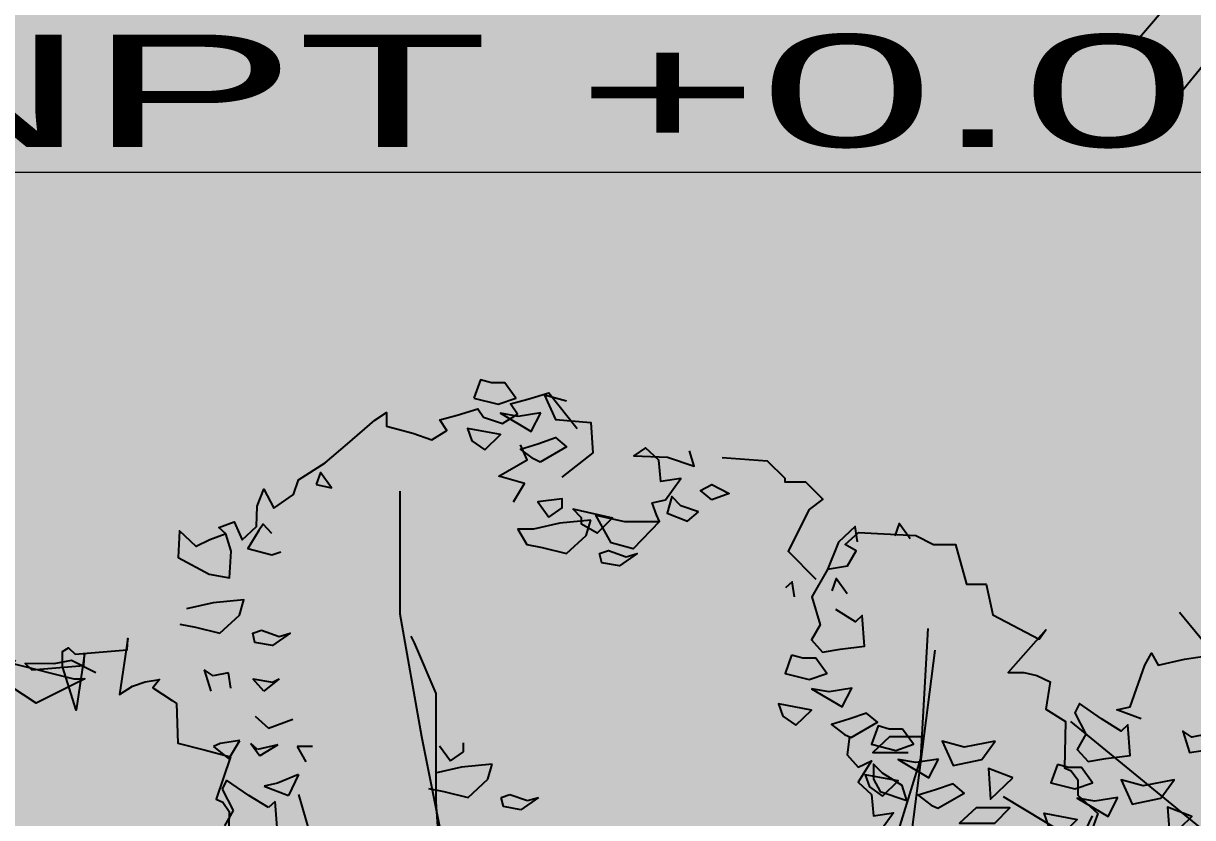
# Model space of a CAD drawing. Header units: millimetres. Extents: x 1555 to 3397, y 790 to 1592.
# Drawn here: x 1649.428 to 1650, y 810.423 to 810.811 of the extents above; entities that cross this region are included whole.
import ezdxf

# ---------------------------------------------------------------- set-up
doc = ezdxf.new("R2010")
doc.units = ezdxf.units.MM
doc.layers.add('ARBOLES', color=62, linetype='Continuous')
doc.layers.add('TEXTO', color=7, linetype='Continuous', lineweight=20, true_color=0x51594d)
doc.layers.add('TEXTURA VARIOS', color=251, linetype='Continuous', lineweight=9)
doc.layers.add('VEGETACIÓN GRASS', color=116, linetype='Continuous', lineweight=13)
doc.styles.add('STYLE1', font='arial.ttf', dxfattribs={"width": 2, "height": 0.065})

# ---------------------------------------------------------------- blocks, each defined once
blk = doc.blocks.new('A$C77297A4A')
at = {"layer": 'ARBOLES'}
for points in [[(-125.593, 108.753), (-124.934, 108.589), (-124.455, 108.753), (-124.755, 109.168), (-125.114, 109.168), (-125.414, 109.251)], [(-123.773, 108.353), (-124.396, 108.257), (-124.875, 108.34), (-124.037, 107.842)], [(-125.295, 107.347), (-124.875, 107.76), (-125.773, 107.926), (-125.654, 107.594)], [(-123.796, 107.014), (-123.977, 107.098), (-124.328, 107.366), (-123.857, 107.511), (-123.378, 107.678), (-123.078, 107.429)], [(-129.884, 106.4), (-129.466, 106.318), (-129.765, 106.733)], [(-119.133, 105.99), (-119.433, 106.239), (-119.133, 106.405), (-118.654, 106.157)], [(-123.558, 105.519), (-123.199, 105.767), (-123.199, 106.016), (-123.858, 105.934)], [(-119.494, 105.659), (-119.973, 105.826), (-120.212, 106.074), (-120.34, 105.628), (-119.792, 105.411)], [(-122.907, 105.742), (-121.829, 105.495), (-122.248, 105.08), (-122.668, 105.328), (-122.668, 105.495)], [(-122.42, 105.436), (-123.258, 105.354), (-123.977, 105.187), (-124.397, 105.187), (-124.158, 104.774), (-123.738, 104.69), (-123.079, 104.525), (-122.54, 105.021)], [(-122.18, 104.525), (-121.941, 104.608), (-121.461, 104.441), (-121.162, 104.525), (-121.641, 104.194), (-122.12, 104.277)], [(-131.366, 102.443), (-130.887, 102.276), (-130.587, 102.36), (-131.066, 102.029), (-131.546, 102.112), (-131.605, 102.36)], [(-116.96, 101.764), (-117.14, 101.267), (-116.481, 101.102), (-116.002, 101.267), (-116.301, 101.682), (-116.66, 101.682)], [(-136.471, 101.12), (-136.173, 101.12), (-137.491, 100.458), (-138.509, 101.12), (-138.089, 101.533)], [(-116.422, 100.853), (-115.583, 100.356), (-115.32, 100.866), (-115.942, 100.771)], [(-116.842, 99.86), (-116.422, 100.273), (-117.319, 100.44), (-117.201, 100.107)], [(-115.524, 99.611), (-115.343, 99.527), (-114.625, 99.942), (-114.924, 100.191), (-115.404, 100.025), (-115.875, 99.88)], [(-113.947, 99.757), (-114.306, 99.757), (-114.606, 99.839), (-114.786, 99.342), (-114.127, 99.177), (-113.647, 99.342)], [(-111.432, 99.426), (-112.271, 99.259), (-112.87, 99.426), (-112.57, 98.762), (-111.791, 98.928)], [(-141.98, 98.182), (-142.219, 97.768), (-141.919, 97.435), (-141.44, 97.519), (-140.781, 97.602), (-140.842, 98.43), (-141.021, 98.264), (-141.56, 98.595), (-142.159, 99.01), (-142.278, 98.761)], [(-112.966, 98.941), (-113.588, 98.846), (-114.067, 98.928), (-113.229, 98.431)], [(-114.487, 97.935), (-114.067, 98.348), (-114.965, 98.515), (-114.847, 98.182)], [(-113.834, 97.81), (-113.954, 98.225), (-114.493, 98.556), (-114.733, 98.805), (-114.733, 98.39), (-114.554, 98.059)], [(-110.953, 98.431), (-111.612, 98.679), (-111.552, 97.851)], [(-138.684, 98.182), (-139.104, 98.099), (-139.344, 98.264), (-139.163, 97.684), (-138.625, 97.768)], [(-112.989, 97.602), (-112.271, 98.017), (-112.57, 98.266), (-113.05, 98.1), (-113.521, 97.955), (-113.17, 97.686)], [(-111.946, 97.617), (-112.402, 97.195), (-111.437, 97.195), (-111.032, 97.617)], [(-142.757, 97.353), (-142.937, 96.856), (-142.278, 96.691), (-141.799, 96.856), (-142.098, 97.271), (-142.457, 97.271)], [(-139.942, 96.442), (-139.583, 96.94), (-140.422, 96.773), (-141.021, 96.94), (-140.721, 96.276)], [(-141.117, 96.455), (-141.739, 96.36), (-142.219, 96.442), (-141.38, 95.945)], [(-139.704, 95.365), (-139.104, 95.945), (-139.763, 96.194)]]:
    blk.add_lwpolyline(points, close=True, dxfattribs=at)
for points in [[(-132.354, 105.052), (-132.773, 104.899), (-133.14, 104.718), (-133.593, 105.142), (-133.636, 104.416), (-132.789, 103.971), (-132.233, 103.867), (-132.19, 104.592), (-132.337, 105.059), (-132.528, 105.237), (-132.108, 105.392), (-131.891, 104.902), (-131.501, 105.259), (-131.482, 105.811), (-131.303, 106.279), (-131.034, 105.761), (-130.498, 106.135), (-130.359, 106.53), (-129.641, 106.994), (-129.028, 107.514), (-128.286, 108.153), (-127.973, 108.363), (-127.968, 107.986), (-127.255, 107.799), (-126.739, 107.62), (-126.335, 107.875), (-126.523, 108.162), (-126.051, 108.288), (-125.486, 108.459), (-125.332, 108.237), (-124.816, 108.059), (-124.412, 108.313), (-124.6, 108.6), (-124.128, 108.726), (-123.563, 108.898), (-122.787, 107.928)], [(-123.078, 108.671), (-123.678, 108.837), (-123.378, 108.173), (-122.419, 108.091), (-122.36, 107.263), (-123.21, 106.607)], [(-124.517, 105.934), (-124.217, 106.429), (-124.919, 106.63), (-124.146, 107.077), (-124.332, 107.482)], [(-120.548, 105.4), (-121.268, 104.656), (-121.866, 104.821), (-122.286, 105.567), (-121.507, 105.4), (-120.548, 105.4), (-120.632, 105.577), (-120.75, 105.908), (-120.391, 105.99), (-119.973, 106.57), (-120.512, 106.488), (-120.571, 107.068), (-120.93, 107.399), (-121.249, 107.182), (-120.332, 107.15), (-119.612, 106.901), (-119.733, 107.316)], [(-118.85, 107.14), (-117.622, 107.046), (-117.149, 106.574), (-117.149, 106.479), (-116.582, 106.479), (-116.11, 106.007), (-116.488, 105.723), (-117.055, 104.59), (-116.299, 103.834)], [(-124.575, 89.889), (-125.634, 92.668), (-127.01, 99.544), (-127.6, 102.883), (-127.6, 106.223)], [(-131.083, 105.076), (-131.322, 105.324), (-131.442, 105.158), (-131.742, 104.661), (-131.083, 104.496), (-130.843, 104.578)], [(-115.174, 104.845), (-115.233, 105.258), (-115.687, 104.838), (-115.987, 104.092), (-116.407, 103.348), (-116.183, 102.593), (-116.422, 102.179), (-116.122, 101.846), (-115.643, 101.93), (-114.984, 102.013), (-115.045, 102.841), (-115.224, 102.675), (-115.763, 103.006)], [(-113.736, 104.927), (-114.036, 105.342), (-114.154, 105.01)], [(-115.984, 104.107), (-115.443, 104.19), (-115.205, 104.603), (-115.504, 104.769), (-115.145, 105.1), (-113.587, 105.018), (-113.108, 104.769), (-112.508, 104.769), (-112.21, 103.692), (-111.67, 103.692), (-111.551, 103.112), (-111.49, 102.864), (-110.234, 102.201), (-110.052, 102.45), (-111.072, 101.291), (-110.652, 101.291), (-110.293, 101.208), (-109.934, 101.042), (-110.052, 100.297), (-109.514, 99.965), (-109.541, 98.705), (-109.36, 98.623), (-109.18, 98.374), (-109.18, 97.96), (-108.642, 97.463), (-108.821, 96.966)], [(-116.886, 103.348), (-116.945, 103.761), (-117.125, 103.596)], [(-115.448, 103.43), (-115.748, 103.845), (-115.866, 103.512)], [(-133.583, 102.609), (-133.163, 102.525), (-132.504, 102.36), (-131.966, 102.856), (-131.845, 103.271), (-132.684, 103.189), (-133.402, 103.022)], [(-120.666, 88.418), (-119.165, 91.292), (-117.575, 92.078), (-117.379, 93.257), (-115.806, 93.65), (-114.43, 94.829), (-114.234, 96.4), (-113.448, 98.954), (-113.251, 102.49)], [(-135.873, 101.286), (-136.532, 101.617), (-137.012, 101.533), (-137.794, 101.538), (-137.608, 101.362), (-136.193, 101.484), (-136.175, 101.791), (-136.406, 100.265), (-136.776, 101.454), (-136.776, 101.867), (-136.617, 101.966), (-136.431, 101.789), (-135.016, 101.912), (-134.998, 102.219), (-135.229, 100.692), (-134.875, 100.92), (-134.529, 101.044), (-134.137, 101.099), (-134.323, 100.879), (-133.792, 100.534), (-133.674, 100.448), (-133.64, 99.37), (-132.926, 99.188), (-132.211, 99.005), (-132.599, 97.854), (-132.42, 97.768), (-132.246, 97.515), (-132.256, 97.101)], [(-124.385, 89.929), (-124.651, 90.507), (-125.241, 92.471), (-126.42, 94.829), (-126.617, 97.776), (-126.617, 100.722), (-127.207, 102.098), (-127.297, 102.279)], [(-121.113, 88.542), (-119.738, 91.433), (-117.379, 92.864), (-116.396, 93.453), (-114.234, 94.436), (-113.841, 95.811), (-113.061, 101.901)], [(-140.481, 98.595), (-141.14, 98.844), (-140.781, 98.928), (-140.376, 100.055), (-140.196, 100.386), (-140.017, 100.055), (-139.298, 100.221), (-138.758, 100.303), (-138.519, 100.717), (-138.819, 100.883), (-138.46, 101.214), (-138.04, 101.629)], [(-132.684, 101.201), (-132.924, 101.366)], [(-132.924, 101.366), (-132.743, 100.786)], [(-132.264, 101.283), (-132.684, 101.201)], [(-132.204, 100.87), (-132.264, 101.283)], [(-131.605, 101.117), (-131.066, 101.034)], [(-131.307, 100.786), (-131.605, 101.117)], [(-130.887, 101.117), (-131.307, 100.786)], [(-131.066, 101.034), (-130.887, 101.117)], [(-131.536, 100.108), (-131.177, 99.777)], [(-131.177, 99.777), (-130.518, 100.025)], [(-115.392, 99.55), (-115.452, 99.054), (-115.152, 98.723), (-114.793, 98.888), (-115.152, 98.308), (-114.793, 97.977), (-114.733, 97.397), (-114.195, 97.479), (-114.613, 96.9), (-114.972, 96.817), (-114.854, 96.486), (-114.672, 96.486), (-114.793, 95.906), (-115.213, 95.824), (-115.631, 95.74), (-114.972, 95.491), (-114.672, 94.995), (-114.254, 95.16), (-114.374, 94.664), (-115.213, 94.416), (-115.99, 94.829), (-115.572, 95.16), (-114.972, 95.491)], [(-113.386, 99.542), (-114.3, 99.542), (-114.756, 99.12), (-113.791, 99.12)], [(-132.494, 99.362), (-132.674, 99.279)], [(-132.674, 99.279), (-132.254, 98.948)], [(-131.954, 99.446), (-132.494, 99.362)], [(-132.254, 98.948), (-131.954, 99.446)], [(-131.476, 99.197), (-131.656, 99.362)], [(-131.656, 99.362), (-131.416, 99.03)], [(-130.92, 99.324), (-131.476, 99.197)], [(-130.92, 99.324), (-131.416, 99.03)], [(-129.978, 99.279), (-130.398, 99.279)], [(-130.398, 99.279), (-130.159, 98.866)], [(-126.533, 99.303), (-126.233, 98.888)], [(-125.874, 99.136), (-125.874, 99.385)], [(-126.233, 98.888), (-125.874, 99.136)], [(-130.363, 98.523), (-130.936, 98.286)], [(-130.363, 98.523), (-130.636, 97.953)], [(-125.934, 98.723), (-126.652, 98.556)], [(-125.095, 98.805), (-125.934, 98.723)], [(-125.215, 98.39), (-125.095, 98.805)], [(-132.315, 98.368), (-132.433, 98.12)], [(-131.715, 97.953), (-132.315, 98.368)], [(-130.936, 98.286), (-131.295, 98.202)], [(-131.295, 98.202), (-130.636, 97.953)], [(-125.754, 97.894), (-125.215, 98.39)], [(-132.433, 98.12), (-132.135, 97.54)], [(-131.177, 97.622), (-131.715, 97.953)], [(-125.268, 91.707), (-126.224, 92.471), (-128.189, 92.471), (-129.172, 94.239), (-129.958, 96.597), (-130.352, 97.972)], [(-126.833, 98.143), (-126.413, 98.059)], [(-126.413, 98.059), (-125.754, 97.894)], [(-124.855, 97.894), (-124.616, 97.977)], [(-124.795, 97.646), (-124.855, 97.894)], [(-124.616, 97.977), (-124.137, 97.81)], [(-123.837, 97.894), (-124.316, 97.563)], [(-124.137, 97.81), (-123.837, 97.894)], [(-130.997, 97.789), (-131.177, 97.622)], [(-130.936, 96.96), (-130.997, 97.789)], [(-124.316, 97.563), (-124.795, 97.646)], [(-132.135, 97.54), (-132.374, 97.126)], [(-141.813, 95.956), (-142.086, 95.386), (-142.745, 95.635), (-142.639, 95.449), (-142.998, 95.696), (-143.116, 96.029), (-142.219, 95.862), (-142.639, 95.449)]]:
    blk.add_lwpolyline(points, dxfattribs=at)
blk = doc.blocks.new('A$C3A994C8D')
at = {"layer": 'ARBOLES', "color": 82}
for p, q in [((-5.6043, 6.3899), (-5.9504, 6.6051)), ((-5.0788, 5.6495), (-6.2114, 6.0756)), ((-6.3647, 5.7196), (-5.1141, 5.4472)), ((-4.1803, 2.9226), (-4.4533, 2.1969)), ((-4.5227, 2.7179), (-4.6783, 2.3265))]:
    blk.add_line(p, q, dxfattribs=at)

msp = doc.modelspace()

# ---------------------------------------------------------------- hatches: boundary and pattern name
at = {"layer": 'VEGETACIÓN GRASS'}
h = msp.add_hatch(dxfattribs=at)
h.set_pattern_fill('AR-SAND', color=256, scale=0.0015, angle=90, style=0)
h.set_pattern_definition([(127.5, (24.81287, -42.492595), (-0.0734119856, -0.002400047), [0, -0.057912, 0, -0.06477, 0, -0.0619125]), (97.5, (24.81287, -42.49259), (-0.107523765, 0.0674284925), [0, -0.031242, 0, -0.052197, 0, -0.0200025]), (57.5, (24.81287, -42.53946), (-0.0002155777, 0.1186488555), [0, -0.01905, 0, -0.06858, 0, -0.089535]), (47.5, (24.81287, -42.53946), (-0.0334393985, 0.114533468), [0, -0.009525, 0, -0.044958, 0, -0.051435])])
edge = h.paths.add_edge_path()
edge.add_arc((1648.78696, 810.04535), 0.21271, 169.7458, 274.2286)
edge.add_line((1648.80265, 809.83322), (1650.37765, 809.83322))
edge.add_arc((1650.37765, 810.08322), 0.25, 270, 360)
edge.add_line((1650.62765, 810.08322), (1650.62765, 812.03322))
edge.add_line((1650.62765, 812.03322), (1648.57765, 812.03322))
edge.add_line((1648.57765, 812.03322), (1648.57765, 810.08322))

# ---------------------------------------------------------------- linework, layer by layer
at = {"layer": 'TEXTURA VARIOS', "ltscale": 0.8}
for p, q in [((1649.18503, 810.73851), (1649.93004, 810.73851)), ((1649.19829, 810.73851), (1650.13145, 810.73851))]:
    msp.add_line(p, q, dxfattribs=at)

# ---------------------------------------------------------------- block references
at = {"layer": 'ARBOLES', "xscale": 0.1275000000000091, "yscale": 0.1275000000000091, "zscale": 0.1275000000000091, "rotation": 341.2667622579461}
for p in [(1650.44125, 810.3294), (1650.44125, 809.48176)]:
    msp.add_blockref('A$C3A994C8D', p, dxfattribs=at)
at = {"layer": 'ARBOLES', "xscale": 0.0180000000000109, "yscale": 0.0180000000000109, "zscale": 0.0180000000000109}
for p in [(1652.50311, 808.6962), (1651.90879, 808.67035)]:
    msp.add_blockref('A$C77297A4A', p, dxfattribs=at)

# ---------------------------------------------------------------- texts
at = {"layer": 'TEXTO', "linetype": 'Continuous', "ltscale": 0.5, "insert": (1649.71738, 810.80581), "char_height": 0.055, "width": 0.8281509, "attachment_point": 2, "style": 'STYLE1'}
msp.add_mtext('NPT +0.00', dxfattribs=at)

doc.saveas('drawing.dxf')
